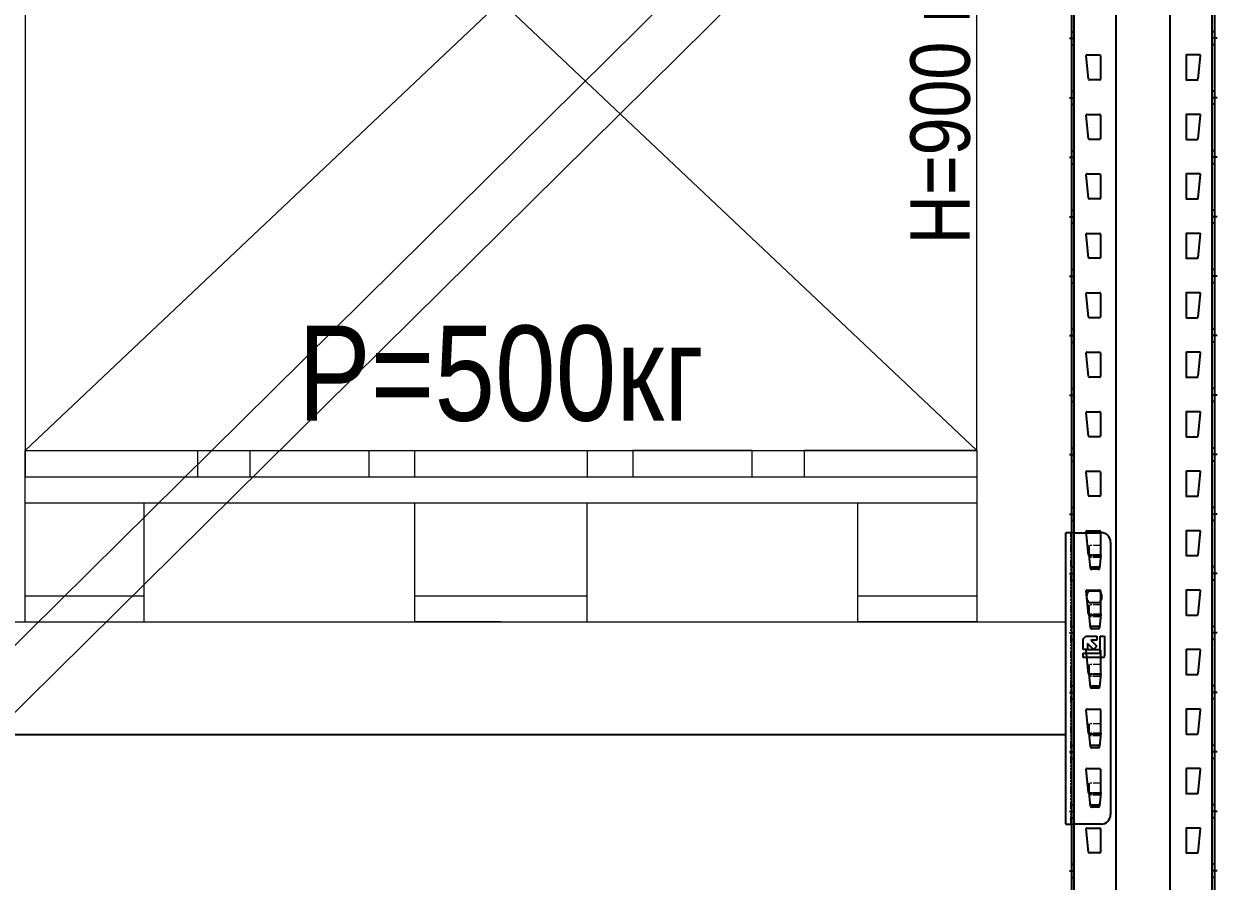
# Model space of a CAD drawing. Header units: millimetres. Extents: x 2140 to 223837, y 2113 to 170313.
# Drawn here: x 221931 to 222934, y 118636 to 119357 of the extents above; entities that cross this region are included whole.
import ezdxf

# ---------------------------------------------------------------- set-up
doc = ezdxf.new("R2010")
doc.units = ezdxf.units.MM
doc.linetypes.add('PHANTOM', pattern=[12.7, 6.35, -1.27, 1.27, -1.27, 1.27, -1.27])
for name, color, linetype, lineweight in [('1.Балка', 5, 'Continuous', 0), ('20.Груз', 7, 'Continuous', 0), ('25.Размера', 7, 'Continuous', 0), ('37.Паллеты', 32, 'Continuous', 0), ('52.Труба СВЖ', 7, 'Continuous', 0), ('7.Поддон', 32, 'Continuous', 0)]:
    doc.layers.add(name, color=color, linetype=linetype, lineweight=lineweight)
doc.layers.add('2.Стойка', color=7, linetype='Continuous')
doc.styles.add('Arial Narrow', font='ARIALN.TTF')
doc.styles.add('GOST', font='isocpeur.ttf')
doc.styles.add('Курсив', font='isocpeui.ttf')
doc.dimstyles.new('80', dxfattribs={"dimtxt": 80, "dimasz": 80, "dimexe": 0.18, "dimexo": 0, "dimgap": 20, "dimtad": 1, "dimdec": 0, "dimzin": 0, "dimdsep": 46, "dimtxsty": 'Курсив', "dimcen": 0.09, "dimadec": 0, "dimazin": 0, "dimtfac": 1, "dimtdec": 0, "dimtofl": 0, "dimtmove": 0, "dimatfit": 3, "dimfxl": 0.18, "dimtolj": 1, "dimtzin": 0, "dimarcsym": 0})
doc.dimstyles.new('blok40', dxfattribs={"dimtxt": 40, "dimasz": 80, "dimexe": 0.18, "dimexo": 0, "dimgap": 5, "dimtad": 1, "dimtoh": 1, "dimdec": 0, "dimzin": 0, "dimdsep": 46, "dimtxsty": 'GOST', "dimblk": 'NONE', "dimcen": 0.09, "dimse1": 1, "dimse2": 1, "dimsd1": 1, "dimsd2": 1, "dimadec": 0, "dimazin": 0, "dimtfac": 1, "dimtdec": 0, "dimtofl": 0, "dimtmove": 0, "dimatfit": 2, "dimldrblk": 'NONE', "dimfxl": 0.18, "dimtolj": 1, "dimtzin": 0, "dimarcsym": 0})

# ---------------------------------------------------------------- blocks, each defined once
blk = doc.blocks.new('*U494')
at = {"layer": '2.Стойка', "color": 0, "linetype": 'ByBlock'}
for p, q in [((-120, 0), (-120, 12200)), ((-118, 0), (-118, 12200)), ((-82.7, 0), (-82.7, 12200)), ((-37.3, 0), (-37.3, 12200)), ((-2, 0), (-2, 12200)), ((0, 0), (0, 12200)), ((-120, 9620.5), (-118, 9620.5)), ((0, 9620.5), (-2, 9620.5)), ((-122, 9615), (-118, 9615)), ((-120, 9609.5), (-118, 9609.5)), ((2, 9615), (-2, 9615)), ((0, 9609.5), (-2, 9609.5)), ((-106.1, 9580.5), (-108, 9600.5)), ((-107.5, 9601), (-96.5, 9601)), ((-96, 9600.5), (-96, 9580.5)), ((-24, 9600.5), (-24, 9580.5)), ((-12.5, 9601), (-23.5, 9601)), ((-13.9, 9580.5), (-12, 9600.5)), ((-96.5, 9580), (-105.6, 9580)), ((-23.5, 9580), (-14.4, 9580)), ((-120, 9570.5), (-118, 9570.5)), ((0, 9570.5), (-2, 9570.5)), ((-122, 9565), (-118, 9565)), ((-120, 9559.5), (-118, 9559.5)), ((2, 9565), (-2, 9565)), ((0, 9559.5), (-2, 9559.5)), ((-106.1, 9530.5), (-108, 9550.5)), ((-107.5, 9551), (-96.5, 9551)), ((-96, 9550.5), (-96, 9530.5)), ((-24, 9550.5), (-24, 9530.5)), ((-12.5, 9551), (-23.5, 9551)), ((-13.9, 9530.5), (-12, 9550.5)), ((-96.5, 9530), (-105.6, 9530)), ((-23.5, 9530), (-14.4, 9530)), ((-120, 9520.5), (-118, 9520.5)), ((0, 9520.5), (-2, 9520.5)), ((-122, 9515), (-118, 9515)), ((-120, 9509.5), (-118, 9509.5)), ((2, 9515), (-2, 9515)), ((0, 9509.5), (-2, 9509.5)), ((-106.1, 9480.5), (-108, 9500.5)), ((-107.5, 9501), (-96.5, 9501)), ((-96, 9500.5), (-96, 9480.5)), ((-24, 9500.5), (-24, 9480.5)), ((-12.5, 9501), (-23.5, 9501)), ((-13.9, 9480.5), (-12, 9500.5)), ((-96.5, 9480), (-105.6, 9480)), ((-23.5, 9480), (-14.4, 9480)), ((-120, 9470.5), (-118, 9470.5)), ((0, 9470.5), (-2, 9470.5)), ((-122, 9465), (-118, 9465)), ((-120, 9459.5), (-118, 9459.5)), ((2, 9465), (-2, 9465)), ((0, 9459.5), (-2, 9459.5)), ((-106.1, 9430.5), (-108, 9450.5)), ((-107.5, 9451), (-96.5, 9451)), ((-96, 9450.5), (-96, 9430.5)), ((-24, 9450.5), (-24, 9430.5)), ((-12.5, 9451), (-23.5, 9451)), ((-13.9, 9430.5), (-12, 9450.5)), ((-96.5, 9430), (-105.6, 9430)), ((-23.5, 9430), (-14.4, 9430)), ((-120, 9420.5), (-118, 9420.5)), ((0, 9420.5), (-2, 9420.5)), ((-122, 9415), (-118, 9415)), ((-120, 9409.5), (-118, 9409.5)), ((2, 9415), (-2, 9415)), ((0, 9409.5), (-2, 9409.5)), ((-106.1, 9380.5), (-108, 9400.5)), ((-107.5, 9401), (-96.5, 9401)), ((-96, 9400.5), (-96, 9380.5)), ((-24, 9400.5), (-24, 9380.5)), ((-12.5, 9401), (-23.5, 9401)), ((-13.9, 9380.5), (-12, 9400.5)), ((-96.5, 9380), (-105.6, 9380)), ((-23.5, 9380), (-14.4, 9380)), ((-120, 9370.5), (-118, 9370.5)), ((0, 9370.5), (-2, 9370.5)), ((-122, 9365), (-118, 9365)), ((-120, 9359.5), (-118, 9359.5)), ((2, 9365), (-2, 9365)), ((0, 9359.5), (-2, 9359.5)), ((-106.1, 9330.5), (-108, 9350.5)), ((-107.5, 9351), (-96.5, 9351)), ((-96, 9350.5), (-96, 9330.5)), ((-24, 9350.5), (-24, 9330.5)), ((-12.5, 9351), (-23.5, 9351)), ((-13.9, 9330.5), (-12, 9350.5)), ((-96.5, 9330), (-105.6, 9330)), ((-23.5, 9330), (-14.4, 9330)), ((-120, 9320.5), (-118, 9320.5)), ((0, 9320.5), (-2, 9320.5)), ((-122, 9315), (-118, 9315)), ((-120, 9309.5), (-118, 9309.5)), ((2, 9315), (-2, 9315)), ((0, 9309.5), (-2, 9309.5)), ((-106.1, 9280.5), (-108, 9300.5)), ((-107.5, 9301), (-96.5, 9301)), ((-96, 9300.5), (-96, 9280.5)), ((-24, 9300.5), (-24, 9280.5)), ((-12.5, 9301), (-23.5, 9301)), ((-13.9, 9280.5), (-12, 9300.5)), ((-96.5, 9280), (-105.6, 9280)), ((-23.5, 9280), (-14.4, 9280)), ((-120, 9270.5), (-118, 9270.5)), ((0, 9270.5), (-2, 9270.5)), ((-122, 9265), (-118, 9265)), ((-120, 9259.5), (-118, 9259.5)), ((2, 9265), (-2, 9265)), ((0, 9259.5), (-2, 9259.5)), ((-106.1, 9230.5), (-108, 9250.5)), ((-107.5, 9251), (-96.5, 9251)), ((-96, 9250.5), (-96, 9230.5)), ((-24, 9250.5), (-24, 9230.5)), ((-12.5, 9251), (-23.5, 9251)), ((-13.9, 9230.5), (-12, 9250.5)), ((-96.5, 9230), (-105.6, 9230)), ((-23.5, 9230), (-14.4, 9230)), ((-120, 9220.5), (-118, 9220.5)), ((0, 9220.5), (-2, 9220.5)), ((-122, 9215), (-118, 9215)), ((-120, 9209.5), (-118, 9209.5)), ((2, 9215), (-2, 9215)), ((0, 9209.5), (-2, 9209.5)), ((-106.1, 9180.5), (-108, 9200.5)), ((-107.5, 9201), (-96.5, 9201)), ((-96, 9200.5), (-96, 9180.5)), ((-24, 9200.5), (-24, 9180.5)), ((-12.5, 9201), (-23.5, 9201)), ((-13.9, 9180.5), (-12, 9200.5)), ((-96.5, 9180), (-105.6, 9180)), ((-23.5, 9180), (-14.4, 9180)), ((-120, 9170.5), (-118, 9170.5)), ((0, 9170.5), (-2, 9170.5)), ((-122, 9165), (-118, 9165)), ((-120, 9159.5), (-118, 9159.5)), ((2, 9165), (-2, 9165)), ((0, 9159.5), (-2, 9159.5)), ((-106.1, 9130.5), (-108, 9150.5)), ((-107.5, 9151), (-96.5, 9151)), ((-96, 9150.5), (-96, 9130.5)), ((-24, 9150.5), (-24, 9130.5)), ((-12.5, 9151), (-23.5, 9151)), ((-13.9, 9130.5), (-12, 9150.5)), ((-96.5, 9130), (-105.6, 9130)), ((-23.5, 9130), (-14.4, 9130)), ((-120, 9120.5), (-118, 9120.5)), ((0, 9120.5), (-2, 9120.5)), ((-122, 9115), (-118, 9115)), ((-120, 9109.5), (-118, 9109.5)), ((2, 9115), (-2, 9115)), ((0, 9109.5), (-2, 9109.5)), ((-106.1, 9080.5), (-108, 9100.5)), ((-107.5, 9101), (-96.5, 9101)), ((-96, 9100.5), (-96, 9080.5)), ((-24, 9100.5), (-24, 9080.5)), ((-12.5, 9101), (-23.5, 9101)), ((-13.9, 9080.5), (-12, 9100.5)), ((-96.5, 9080), (-105.6, 9080)), ((-23.5, 9080), (-14.4, 9080)), ((-120, 9070.5), (-118, 9070.5)), ((0, 9070.5), (-2, 9070.5)), ((-122, 9065), (-118, 9065)), ((-120, 9059.5), (-118, 9059.5)), ((2, 9065), (-2, 9065)), ((0, 9059.5), (-2, 9059.5)), ((-106.1, 9030.5), (-108, 9050.5)), ((-107.5, 9051), (-96.5, 9051)), ((-96, 9050.5), (-96, 9030.5)), ((-24, 9050.5), (-24, 9030.5)), ((-12.5, 9051), (-23.5, 9051)), ((-13.9, 9030.5), (-12, 9050.5)), ((-96.5, 9030), (-105.6, 9030)), ((-23.5, 9030), (-14.4, 9030)), ((-120, 9020.5), (-118, 9020.5)), ((0, 9020.5), (-2, 9020.5)), ((-122, 9015), (-118, 9015)), ((-120, 9009.5), (-118, 9009.5)), ((2, 9015), (-2, 9015)), ((0, 9009.5), (-2, 9009.5)), ((-106.1, 8980.5), (-108, 9000.5)), ((-107.5, 9001), (-96.5, 9001)), ((-96, 9000.5), (-96, 8980.5)), ((-24, 9000.5), (-24, 8980.5)), ((-12.5, 9001), (-23.5, 9001)), ((-13.9, 8980.5), (-12, 9000.5)), ((-96.5, 8980), (-105.6, 8980)), ((-23.5, 8980), (-14.4, 8980)), ((-120, 8970.5), (-118, 8970.5)), ((0, 8970.5), (-2, 8970.5)), ((-122, 8965), (-118, 8965)), ((-120, 8959.5), (-118, 8959.5)), ((2, 8965), (-2, 8965)), ((0, 8959.5), (-2, 8959.5)), ((-106.1, 8930.5), (-108, 8950.5)), ((-107.5, 8951), (-96.5, 8951)), ((-96, 8950.5), (-96, 8930.5)), ((-24, 8950.5), (-24, 8930.5)), ((-12.5, 8951), (-23.5, 8951)), ((-13.9, 8930.5), (-12, 8950.5)), ((-96.5, 8930), (-105.6, 8930)), ((-23.5, 8930), (-14.4, 8930)), ((-120, 8920.5), (-118, 8920.5)), ((0, 8920.5), (-2, 8920.5)), ((-122, 8915), (-118, 8915)), ((-120, 8909.5), (-118, 8909.5)), ((2, 8915), (-2, 8915)), ((0, 8909.5), (-2, 8909.5))]:
    blk.add_line(p, q, dxfattribs=at)
for centre, start, end in [((-107.5, 9600.5), 90, 185.4403), ((-96.5, 9600.5), 0, 90), ((-23.5, 9600.5), 90, 180), ((-12.5, 9600.5), 354.5597, 90), ((-105.6, 9580.5), 185.4403, 270), ((-96.5, 9580.5), 270, 0), ((-23.5, 9580.5), 180, 270), ((-14.4, 9580.5), 270, 354.5597), ((-107.5, 9550.5), 90, 185.4403), ((-96.5, 9550.5), 0, 90), ((-23.5, 9550.5), 90, 180), ((-12.5, 9550.5), 354.5597, 90), ((-105.6, 9530.5), 185.4403, 270), ((-96.5, 9530.5), 270, 0), ((-23.5, 9530.5), 180, 270), ((-14.4, 9530.5), 270, 354.5597), ((-107.5, 9500.5), 90, 185.4403), ((-96.5, 9500.5), 0, 90), ((-23.5, 9500.5), 90, 180), ((-12.5, 9500.5), 354.5597, 90), ((-105.6, 9480.5), 185.4403, 270), ((-96.5, 9480.5), 270, 0), ((-23.5, 9480.5), 180, 270), ((-14.4, 9480.5), 270, 354.5597), ((-107.5, 9450.5), 90, 185.4403), ((-96.5, 9450.5), 0, 90), ((-23.5, 9450.5), 90, 180), ((-12.5, 9450.5), 354.5597, 90), ((-105.6, 9430.5), 185.4403, 270), ((-96.5, 9430.5), 270, 0), ((-23.5, 9430.5), 180, 270), ((-14.4, 9430.5), 270, 354.5597), ((-107.5, 9400.5), 90, 185.4403), ((-96.5, 9400.5), 0, 90), ((-23.5, 9400.5), 90, 180), ((-12.5, 9400.5), 354.5597, 90), ((-105.6, 9380.5), 185.4403, 270), ((-96.5, 9380.5), 270, 0), ((-23.5, 9380.5), 180, 270), ((-14.4, 9380.5), 270, 354.5597), ((-107.5, 9350.5), 90, 185.4403), ((-96.5, 9350.5), 0, 90), ((-23.5, 9350.5), 90, 180), ((-12.5, 9350.5), 354.5597, 90), ((-105.6, 9330.5), 185.4403, 270), ((-96.5, 9330.5), 270, 0), ((-23.5, 9330.5), 180, 270), ((-14.4, 9330.5), 270, 354.5597), ((-107.5, 9300.5), 90, 185.4403), ((-96.5, 9300.5), 0, 90), ((-23.5, 9300.5), 90, 180), ((-12.5, 9300.5), 354.5597, 90), ((-105.6, 9280.5), 185.4403, 270), ((-96.5, 9280.5), 270, 0), ((-23.5, 9280.5), 180, 270), ((-14.4, 9280.5), 270, 354.5597), ((-107.5, 9250.5), 90, 185.4403), ((-96.5, 9250.5), 0, 90), ((-23.5, 9250.5), 90, 180), ((-12.5, 9250.5), 354.5597, 90), ((-105.6, 9230.5), 185.4403, 270), ((-96.5, 9230.5), 270, 0), ((-23.5, 9230.5), 180, 270), ((-14.4, 9230.5), 270, 354.5597), ((-107.5, 9200.5), 90, 185.4403), ((-96.5, 9200.5), 0, 90), ((-23.5, 9200.5), 90, 180), ((-12.5, 9200.5), 354.5597, 90), ((-105.6, 9180.5), 185.4403, 270), ((-96.5, 9180.5), 270, 0), ((-23.5, 9180.5), 180, 270), ((-14.4, 9180.5), 270, 354.5597), ((-107.5, 9150.5), 90, 185.4403), ((-96.5, 9150.5), 0, 90), ((-23.5, 9150.5), 90, 180), ((-12.5, 9150.5), 354.5597, 90), ((-105.6, 9130.5), 185.4403, 270), ((-96.5, 9130.5), 270, 0), ((-23.5, 9130.5), 180, 270), ((-14.4, 9130.5), 270, 354.5597), ((-107.5, 9100.5), 90, 185.4403), ((-96.5, 9100.5), 0, 90), ((-23.5, 9100.5), 90, 180), ((-12.5, 9100.5), 354.5597, 90), ((-105.6, 9080.5), 185.4403, 270), ((-96.5, 9080.5), 270, 0), ((-23.5, 9080.5), 180, 270), ((-14.4, 9080.5), 270, 354.5597), ((-107.5, 9050.5), 90, 185.4403), ((-96.5, 9050.5), 0, 90), ((-23.5, 9050.5), 90, 180), ((-12.5, 9050.5), 354.5597, 90), ((-105.6, 9030.5), 185.4403, 270), ((-96.5, 9030.5), 270, 0), ((-23.5, 9030.5), 180, 270), ((-14.4, 9030.5), 270, 354.5597), ((-107.5, 9000.5), 90, 185.4403), ((-96.5, 9000.5), 0, 90), ((-23.5, 9000.5), 90, 180), ((-12.5, 9000.5), 354.5597, 90), ((-105.6, 8980.5), 185.4403, 270), ((-96.5, 8980.5), 270, 0), ((-23.5, 8980.5), 180, 270), ((-14.4, 8980.5), 270, 354.5597), ((-107.5, 8950.5), 90, 185.4403), ((-96.5, 8950.5), 0, 90), ((-23.5, 8950.5), 90, 180), ((-12.5, 8950.5), 354.5597, 90), ((-105.6, 8930.5), 185.4403, 270), ((-96.5, 8930.5), 270, 0), ((-23.5, 8930.5), 180, 270), ((-14.4, 8930.5), 270, 354.5597)]:
    blk.add_arc(centre, 0.5, start, end, dxfattribs=at)
blk = doc.blocks.new('*U712')
at = {"layer": '52.Труба СВЖ', "color": 3}
for p, q in [((2830.2, 3195.3), (-28.3, 367.2)), ((-0.2, 338.7), (2858.3, 3166.8))]:
    blk.add_line(p, q, dxfattribs=at)
blk = doc.blocks.new('*U1726')
at = {"layer": '1.Балка', "color": 0, "linetype": 'Continuous', "lineweight": 25}
for p, q in [((2705, -210.7), (2705, 34.3)), ((2712.5, 34.3), (2705, 34.3)), ((2712.5, 34.3), (2734.5, 34.3)), ((2724.6, 15.8), (2724.6, 23.6)), ((2734.2, 15.8), (2734.2, 23.6)), ((2742.5, 26.3), (2742.5, -202.7)), ((2725.6, 4.4), (2724.6, 15.8)), ((2734.2, 15.8), (2733.2, 4.4)), ((2732.4, 5.3), (2726.4, 5.3)), ((2732.2, 3.5), (2726.6, 3.5)), ((2724.9, -14.7), (2732.5, -14.7)), ((2724.6, -34.2), (2724.6, -26.4)), ((2732.5, -24.7), (2724.9, -24.7)), ((2734.2, -34.2), (2734.2, -26.4)), ((2725.6, -45.6), (2724.6, -34.2)), ((2734.2, -34.2), (2733.2, -45.6)), ((2732.4, -44.7), (2726.4, -44.7)), ((2732.2, -46.5), (2726.6, -46.5)), ((2719.5, -54.9), (2721.8, -52.7)), ((2719.5, -63.9), (2719.5, -54.9)), ((2721.8, -52.7), (2730.8, -52.7)), ((2728, -64), (2723, -59)), ((2723, -59), (2723, -63.9)), ((2725.8, -56.2), (2730.9, -61.2)), ((2730.8, -56.2), (2725.8, -56.2)), ((2730.8, -52.7), (2730.8, -56.2)), ((2733.8, -66.9), (2733.8, -52.7)), ((2733.8, -52.7), (2737.5, -52.7)), ((2737.5, -52.7), (2737.5, -69.2)), ((2723, -63.9), (2719.5, -63.9)), ((2719.5, -70.7), (2719.5, -66.9)), ((2719.5, -66.9), (2733.8, -66.9)), ((2730.9, -61.2), (2728, -64)), ((2736, -70.7), (2719.5, -70.7)), ((2724.6, -84.2), (2724.6, -76.4)), ((2734.2, -84.2), (2734.2, -76.4)), ((2725.6, -95.6), (2724.6, -84.2)), ((2734.2, -84.2), (2733.2, -95.6)), ((2732.4, -94.7), (2726.4, -94.7)), ((2732.2, -96.5), (2726.6, -96.5)), ((2724.6, -134.2), (2724.6, -126.4)), ((2734.2, -134.2), (2734.2, -126.4)), ((2705, -135.7), (5, -135.7)), ((2725.6, -145.6), (2724.6, -134.2)), ((2734.2, -134.2), (2733.2, -145.6)), ((2732.4, -144.7), (2726.4, -144.7)), ((2732.2, -146.5), (2726.6, -146.5)), ((2724.6, -184.2), (2724.6, -176.4)), ((2734.2, -184.2), (2734.2, -176.4)), ((2725.6, -195.6), (2724.6, -184.2)), ((2734.2, -184.2), (2733.2, -195.6)), ((2732.4, -194.7), (2726.4, -194.7)), ((2732.2, -196.5), (2726.6, -196.5)), ((2705, -210.7), (2712.5, -210.7)), ((2734.5, -210.7), (2712.5, -210.7))]:
    blk.add_line(p, q, dxfattribs=at)
at = {"layer": '1.Балка', "color": 0, "linetype": 'PHANTOM', "lineweight": 18}
for p, q in [((2709, -210.7), (2709, 34.3)), ((2734.2, 23.6), (2724.6, 23.6)), ((2734.2, 15.7), (2724.6, 15.7)), ((2734.1, 14.7), (2724.7, 14.7)), ((2734, 13.5), (2724.8, 13.5)), ((2734.2, -26.4), (2724.6, -26.4)), ((2734.2, -34.3), (2724.6, -34.3)), ((2734.1, -35.3), (2724.7, -35.3)), ((2734, -36.5), (2724.8, -36.5)), ((2734.2, -76.4), (2724.6, -76.4)), ((2734.2, -84.3), (2724.6, -84.3)), ((2734.1, -85.3), (2724.7, -85.3)), ((2734, -86.5), (2724.8, -86.5)), ((2734.2, -126.4), (2724.6, -126.4)), ((2734.2, -134.3), (2724.6, -134.3)), ((2734.1, -135.3), (2724.7, -135.3)), ((2734, -136.5), (2724.8, -136.5)), ((2734.2, -176.4), (2724.6, -176.4)), ((2734.2, -184.3), (2724.6, -184.3)), ((2734.1, -185.3), (2724.7, -185.3)), ((2734, -186.5), (2724.8, -186.5))]:
    blk.add_line(p, q, dxfattribs=at)
at = {"layer": '1.Балка', "color": 0}
blk.add_line((5, -40.7), (2705, -40.7), dxfattribs=at)
at = {"layer": '1.Балка', "color": 0, "linetype": 'Continuous', "lineweight": 25}
for centre, radius, start, end in [((2734.5, 26.3), 8, 0.0004, 89.9997), ((2726.4, 6.3), 0.99, 185.9117, 270.8038), ((2726.6, 4.5), 1.03, 183.6643, 268.5085), ((2726.6, 4.5), 1, 185.0015, 269.9986), ((2732.2, 4.5), 1.03, 271.4915, 356.3357), ((2732.2, 4.5), 1, 269.9955, 355.0045), ((2732.4, 6.3), 0.99, 269.1962, 354.0883), ((2728.2, -19.7), 6, 123.5568, 236.4432), ((2729.2, -19.7), 6, 303.5568, 56.4432), ((2726.4, -43.7), 0.99, 185.9116, 270.8034), ((2726.6, -45.5), 1.03, 183.6646, 268.5085), ((2726.6, -45.5), 1, 185.0015, 269.9986), ((2732.2, -45.5), 1.03, 271.4915, 356.3354), ((2732.2, -45.5), 1, 269.9955, 355.0045), ((2732.4, -43.7), 0.99, 269.1966, 354.0884), ((2736, -69.2), 1.5, 270, 359.9996), ((2726.4, -93.7), 0.99, 185.9118, 270.8034), ((2726.6, -95.5), 1.03, 183.6645, 268.5084), ((2726.6, -95.5), 1, 185.0015, 269.9986), ((2732.2, -95.5), 1.03, 271.4916, 356.3355), ((2732.2, -95.5), 1, 269.9955, 355.0044), ((2732.4, -93.7), 0.99, 269.1966, 354.0882), ((2726.4, -143.7), 0.99, 185.9119, 270.8034), ((2726.6, -145.5), 1.03, 183.6645, 268.5083), ((2726.6, -145.5), 1, 185.0015, 269.9986), ((2732.2, -145.5), 1.03, 271.4917, 356.3355), ((2732.2, -145.5), 1, 269.9955, 355.0045), ((2732.4, -143.7), 0.99, 269.1966, 354.0881), ((2726.4, -193.7), 0.99, 185.9116, 270.8034), ((2726.6, -195.5), 1.03, 183.6643, 268.5085), ((2726.6, -195.5), 1, 185.0015, 269.9986), ((2732.2, -195.5), 1.03, 271.4915, 356.3357), ((2732.2, -195.5), 1, 269.9955, 355.0045), ((2732.4, -193.7), 0.99, 269.1966, 354.0884), ((2734.5, -202.7), 8, 270.0003, 359.9996)]:
    blk.add_arc(centre, radius, start, end, dxfattribs=at)
blk = doc.blocks.new('*D1582')
at = {"layer": 'Defpoints', "color": 0, "linetype": 'ByBlock', "transparency": 16777216}
for p in [(2225, 500, 0), (2225, 0, 0), (2225, 0)]:
    blk.add_point(p, dxfattribs=at)
at = {"layer": '25.Размера', "color": 0, "linetype": 'ByBlock', "transparency": 16777216, "insert": (2225, 208.6), "char_height": 80, "attachment_point": 5, "style": 'Arial Narrow'}
blk.add_mtext('\\A1;Р=500кг', dxfattribs=at)
blk = doc.blocks.new('поддон')
at = {"layer": '7.Поддон', "color": 0, "linetype": 'ByBlock'}
for p, q in [((0, 0), (0, 144)), ((0, 144), (0, 122)), ((0, 144), (145, 144)), ((145, 144), (145, 122)), ((189, 144), (289, 144)), ((189, 144), (189, 122)), ((289, 144), (289, 122)), ((327.5, 122), (327.5, 144)), ((327.5, 144), (472.5, 144)), ((472.5, 144), (472.5, 122)), ((611, 144), (511, 144)), ((511, 144), (511, 122)), ((611, 144), (611, 122)), ((800, 144), (655, 144)), ((655, 144), (655, 122)), ((800, 144), (800, 0)), ((0, 122), (800, 122)), ((0, 100), (800, 100)), ((100, 0), (100, 100)), ((327.5, 0), (327.5, 100)), ((472.5, 0), (472.5, 100)), ((700, 0), (700, 100)), ((0, 22), (100, 22)), ((327.5, 22), (472.5, 22)), ((700, 22), (800, 22)), ((0, 0), (100, 0)), ((400, 0), (327.5, 0)), ((400, 0), (472.5, 0)), ((800, 0), (700, 0))]:
    blk.add_line(p, q, dxfattribs=at)
blk = doc.blocks.new('*D1570')
at = {"layer": 'Defpoints', "color": 0, "linetype": 'ByBlock', "transparency": 16777216}
for p in [(2625, 900), (2625, 900), (2625, 0)]:
    blk.add_point(p, dxfattribs=at)
at = {"layer": '25.Размера', "color": 0, "linetype": 'ByBlock', "transparency": 16777216, "insert": (2594.5, 450), "char_height": 50, "attachment_point": 5, "rotation": 90, "style": 'Arial Narrow'}
blk.add_mtext('\\A1;Н=900 мм', dxfattribs=at)
blk = doc.blocks.new('_None')
blk = doc.blocks.new('*U1569')
at = {"layer": '20.Груз', "color": 0, "linetype": 'ByBlock'}
for p, q in [((1825, 144), (2625, 900)), ((1825, 900), (2625, 144))]:
    blk.add_line(p, q, dxfattribs=at)
blk.add_lwpolyline([(1825, 144), (2625, 144), (2625, 900), (1825, 900)], close=True, dxfattribs=at)
at = {"layer": '7.Поддон', "color": 0, "linetype": 'ByBlock'}
blk.add_blockref('поддон', (1825, 0), dxfattribs=at)
at = {"layer": '25.Размера', "color": 0, "linetype": 'ByBlock'}
dim = blk.add_linear_dim(base=(2625, 900), p1=(2625, 0), p2=(2625, 900), angle=90, text='Н=<> мм', dimstyle='blok40', override={"dimtxt": 50, "dimtxsty": 'Arial Narrow'}, dxfattribs=at)
dim.commit()
dim.dimension.update_dxf_attribs({"geometry": '*D1570', "text_midpoint": (2594.5, 450)})
dim = blk.add_linear_dim(base=(2225, 0, 0), p1=(2225, 500), p2=(2225, 0), angle=90, text='Р=<>кг', dimstyle='80', override={"dimtih": 1, "dimtxsty": 'Arial Narrow', "dimse1": 1, "dimse2": 1, "dimsd1": 1, "dimsd2": 1, "dimtmove": 2}, dxfattribs=at)
dim.commit()
dim.dimension.update_dxf_attribs({"geometry": '*D1582', "text_midpoint": (2225, 208.6, 0), "dimtype": 160})

msp = doc.modelspace()

# ---------------------------------------------------------------- block references
at = {"color": 0}
msp.add_blockref('*U712', (220041.7, 116577.5), dxfattribs=at)
at = {"layer": '1.Балка', "color": 1}
msp.add_blockref('*U1726', (220101.7, 118894.5), dxfattribs=at)
at = {"layer": '2.Стойка', "color": 0}
msp.add_blockref('*U494', (222931.7, 109729.5), dxfattribs=at)
at = {"layer": '37.Паллеты', "color": 244, "lineweight": 0, "true_color": 0x991b1e}
msp.add_blockref('*U1569', (220106.7, 118853.8), dxfattribs=at)

doc.saveas('drawing.dxf')
